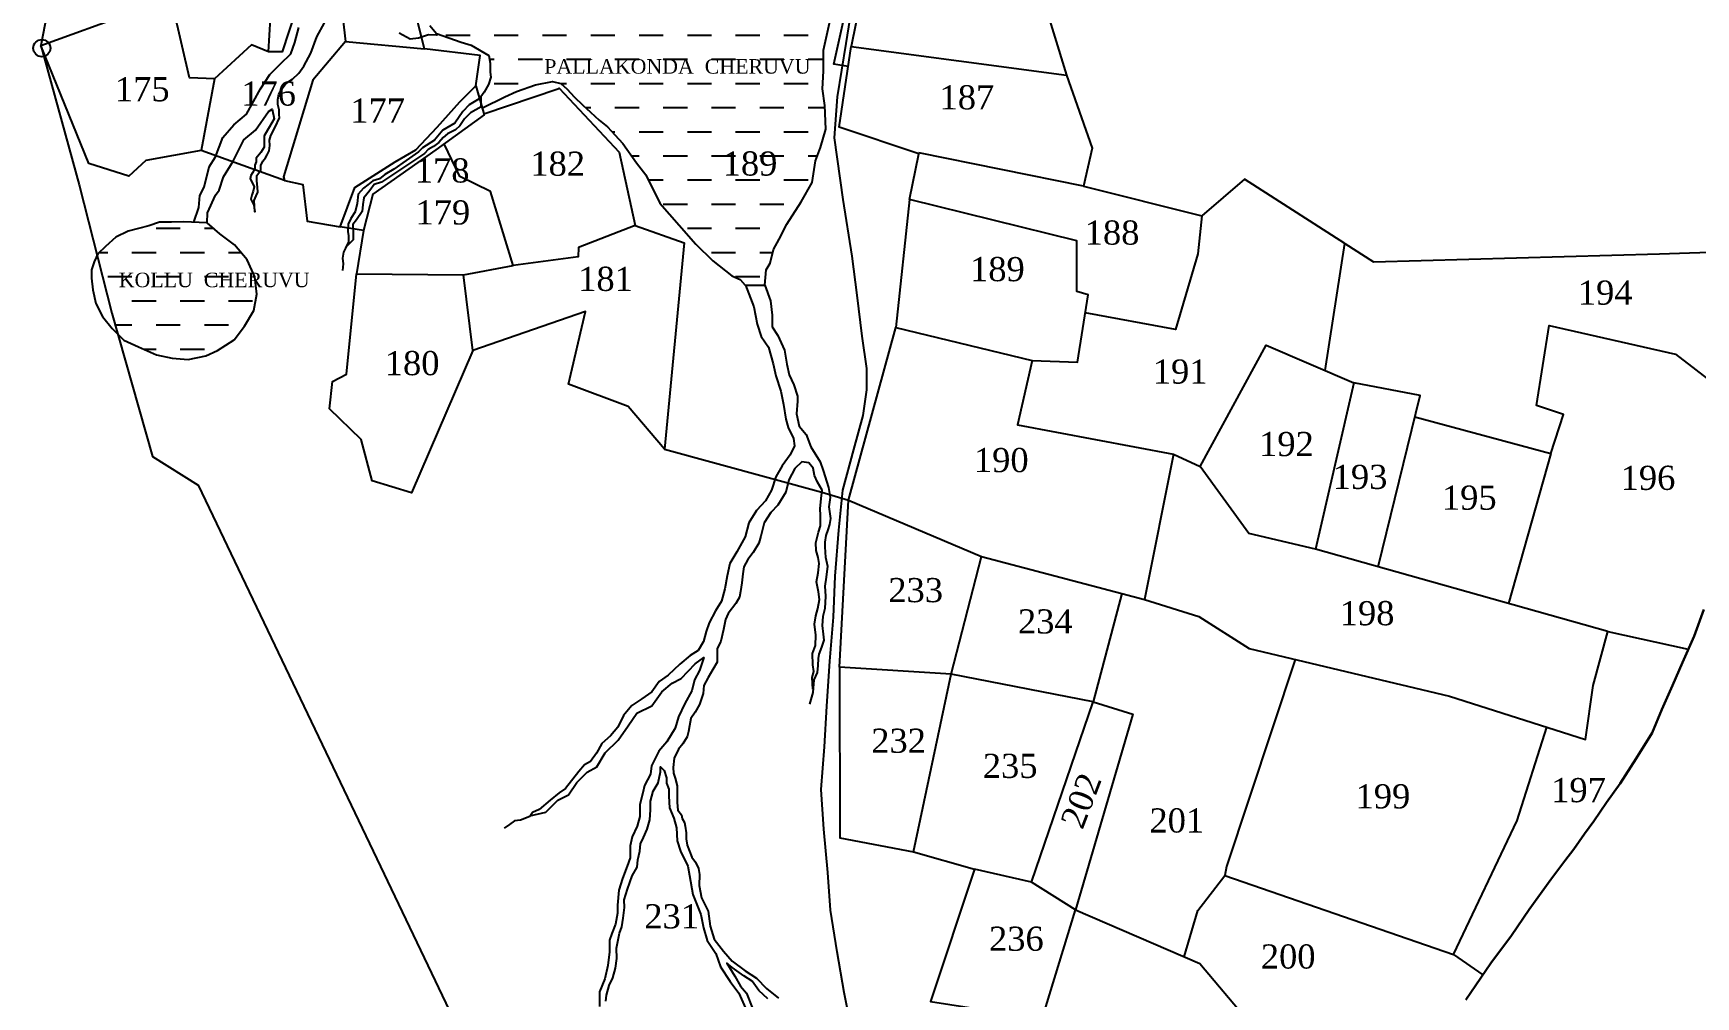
# Model space of a CAD drawing. Header units: inches. Extents: x -177 to 675, y 4 to 740.
# Drawn here: x 300.9 to 473, y 261.5 to 361.3 of the extents above; entities that cross this region are included whole.
import ezdxf

# ---------------------------------------------------------------- set-up
doc = ezdxf.new("R2010")
doc.units = ezdxf.units.IN
doc.header["$MEASUREMENT"] = 0
doc.linetypes.add('ACAD_ISO02W100', pattern=[15, 12, -3])
doc.linetypes.add('BORDER', pattern=[1.75, 0.5, -0.25, 0.5, -0.25, 0, -0.25])
for name, color, linetype in [('CARTTRACK', 30, 'ACAD_ISO02W100'), ('NALA', 4, 'Continuous'), ('ROUND WELL', 5, 'Continuous'), ('SURVEY_BND', 7, 'Continuous'), ('SURVEY_NO', 7, 'Continuous'), ('WATER_BODY', 4, 'Continuous')]:
    doc.layers.add(name, color=color, linetype=linetype)
doc.layers.add('VILL_BOUNDARY', color=6, linetype='BORDER', lineweight=30)
doc.styles.get("Standard").update_dxf_attribs({"font": 'TIMES.TTF', "height": 400})
pattern_1 = [(180, (-193.858, 196.0368), (-2.5, -2.5), [2.5, -2.5])]

msp = doc.modelspace()

# ---------------------------------------------------------------- hatches: boundary and pattern name
at = {"layer": 'WATER_BODY'}
h = msp.add_hatch(dxfattribs=at)
h.set_pattern_fill('DASH', color=256, scale=20, angle=180, style=0)
h.set_pattern_definition(pattern_1)
h.paths.add_polyline_path([(364.34, 346.6), (365.79, 343.66), (367.78, 341.41), (369.53, 339.43), (371.29, 337.7), (373.24, 336.16), (374.1, 335.78), (374.63, 335.18), (376.66, 335.18), (376.8, 336.76), (377.22, 337.48), (377.57, 338.88), (378.16, 339.96), (378.95, 341.49), (380.41, 343.81), (381.56, 345.81), (381.91, 348.04), (382.44, 349.44), (382.97, 351.32), (382.88, 353.77), (382.64, 355.49), (382.75, 357.32), (382.75, 359.5), (383.5, 362.91), (383.66, 363.31), (383.28, 363.31), (382.8, 363.31), (382.8, 364.89), (384.27, 364.89), (385.03, 366.85), (384.38, 367.86), (381.91, 369.05), (378.3, 369.39), (373.17, 369.16), (367.67, 369.14), (363.49, 368.66), (360.44, 367.62), (358.19, 367.37), (354.47, 366.77), (350.25, 365.69), (346.83, 364.37), (344.08, 362.87), (342, 362.07), (342.68, 361.22), (345.24, 360.32), (346.28, 360.04), (348.08, 358.95), (348.23, 358.15), (348.23, 357.23), (348.29, 356.71), (348.06, 355.94), (347.62, 355.17), (347.26, 354.68), (347.25, 354.08), (347.39, 353.57), (347.44, 353.55), (349.74, 354.68), (350.96, 355.24), (352.93, 355.93), (354.69, 356.26), (355.53, 356.06), (356.19, 355.46), (356.91, 354.67), (357.84, 353.83), (358.61, 353.1), (359.5, 352.28), (360.38, 351.56), (361.12, 350.74), (361.95, 349.85), (363.38, 347.85)])
h = msp.add_hatch(dxfattribs=at)
h.set_pattern_fill('DASH', color=256, scale=20, angle=180, style=0)
h.set_pattern_definition(pattern_1)
h.paths.add_polyline_path([(322.81, 330.96), (323.75, 332.56), (324.08, 334.24), (323.88, 336.06), (323.09, 337.81), (321.78, 339.36), (320.25, 340.51), (318.93, 341.65), (316.5, 341.74), (315.23, 341.71), (313.99, 341.71), (312.88, 341.33), (310.77, 340.78), (309.49, 340.16), (308.41, 339.19), (307.61, 338.43), (307.53, 338.27), (309.06, 332.3), (309.67, 330.16), (310.31, 329.51), (311.84, 328.79), (313.7, 327.98), (315.3, 327.63), (316.98, 327.51), (318.8, 327.89), (320.01, 328.43), (321.74, 329.52)])

# ---------------------------------------------------------------- linework, layer by layer
at = {"layer": 'CARTTRACK'}
msp.add_lwpolyline([(385.67, 258.04), (384.89, 261.98), (384.15, 266.19), (383.46, 270.52), (383.17, 274.4), (382.77, 278.89), (382.48, 282.99), (382.85, 287.41), (383.08, 291.61), (383.38, 296.26), (383.77, 300.83), (383.96, 305.06), (384.31, 309.84), (384.75, 313.96), (385.89, 318.17), (386.83, 321.71), (387.24, 324.34), (387.24, 326.57), (386.75, 329.9), (386.22, 334.15), (385.7, 338.2), (384.78, 344.07), (383.86, 350.43), (384.18, 354.67), (385.1, 360.2), (385.8, 364.76)], dxfattribs=at)
at = {"layer": 'NALA'}
for points in [[(317.57, 341.7), (318.06, 343.24), (318.16, 344.46), (318.64, 345.34), (319.14, 347.44), (319.8, 348.48), (320.55, 350.46), (321.7, 351.79), (323.01, 352.87), (324.45, 355.5), (325.41, 356.98), (326.53, 358.1), (327.6, 359.12), (328.01, 360.29), (328.43, 361.84)], [(318.93, 341.65), (318.97, 342.69), (319.79, 344.51), (320.18, 345.03), (320.64, 346.39), (321.61, 348.01), (322.72, 350.22), (323.93, 351.23), (325.27, 353.15), (325.68, 353.41), (325.87, 352.4), (325.38, 351.58), (324.82, 350.64), (324.82, 349.47), (324.5, 348.91), (324.02, 348.33), (324, 347.94), (323.87, 347.61), (323.87, 347.26), (323.64, 346.8), (323.45, 346.53), (323.38, 346.19), (323.62, 345.73), (323.81, 345.37), (323.71, 344.91), (323.57, 344.49), (323.47, 344.1), (323.76, 343.48), (323.88, 342.77), (323.79, 343.96), (323.99, 344.44), (324.19, 344.81), (324.13, 345.34), (324.06, 345.97), (324.06, 346.55), (324.27, 346.8), (324.49, 347.14), (324.49, 347.58), (324.7, 348.03), (324.97, 348.38), (325.13, 348.66), (325.34, 349.1), (325.42, 349.65), (325.4, 350.21), (325.51, 350.69), (325.96, 351.55), (326.41, 352.5), (326.39, 352.86), (326.39, 353.33), (326.24, 353.88), (326.24, 354.42), (326.35, 354.95), (326.66, 355.5), (327.1, 356.11), (327.78, 356.51), (328.43, 357.13), (328.93, 357.84), (329.66, 359.21), (330.29, 360.9), (331.07, 362.34)], [(338.81, 361.31), (339.94, 360.69), (340.82, 360.77), (341.85, 361.14), (342.68, 361.1), (342.88, 361.15)], [(347.26, 354.58), (346.06, 353.86), (345.39, 353.15), (344.58, 351.97), (343.34, 351.24), (342.48, 350.21), (341.24, 349.4), (340.81, 348.99), (338.27, 347.2), (337.34, 346.63), (336.79, 346.19), (336.07, 345.98), (335.58, 345.58), (335.13, 345.22), (334.55, 344.61), (334.45, 343.63), (334.25, 342.77), (333.81, 342.09), (333.53, 341.51), (333.5, 340.73), (333.58, 340.28), (333.58, 339.67), (333.27, 339.01), (333.06, 338.61), (332.93, 337.97), (333.03, 337.38), (332.96, 336.71)], [(347.3, 353.63), (346.18, 353.03), (345.59, 352.39), (345.09, 351.68), (344.63, 351.27), (343.83, 350.84), (343.36, 350.47), (342.93, 349.96), (342.35, 349.54), (341.8, 349.22), (341.44, 348.82), (338.43, 346.82), (337.59, 346.27), (336.99, 345.86), (336.21, 345.62), (335.78, 345), (335.16, 344.21), (335.05, 343.55), (334.99, 342.8), (334.41, 341.94), (334.03, 341.48), (334.05, 340.65), (334.05, 339.88), (333.33, 339.14)], [(374.68, 335.18), (375.54, 332.96), (375.88, 331.16), (376.3, 329.86), (377.05, 328.78), (377.52, 327.03), (377.79, 325.79), (378.32, 324.2), (378.61, 322.85), (378.84, 321.31), (379.07, 320.44), (379.62, 319.32), (379.75, 318.55), (379.29, 317.63), (378.47, 316.48), (377.8, 315.36), (377.36, 313.98), (376.72, 312.86), (375.8, 311.86), (375.02, 310.58), (374.62, 309.15), (373.78, 307.58), (373.05, 306.37), (372.76, 305.11), (372.52, 303.76), (372.17, 302.48), (371.55, 301.5), (370.89, 300.25), (370.6, 299.33), (370.32, 298.32), (369.75, 297.38), (368.92, 296.85), (367.87, 295.96), (366.67, 294.83), (365.72, 294.18), (364.95, 293.11), (363.94, 292.38), (362.89, 291.68), (362.02, 290.64), (361.43, 289.43), (360.68, 288.53), (359.79, 287.74), (359.25, 286.76), (358.63, 285.9), (357.99, 285.53), (357.4, 284.84), (356.04, 283.08), (355.36, 282.65), (354.45, 281.89), (353.31, 280.91), (352.6, 280.62), (352.33, 280.19), (351.37, 279.83), (350.74, 279.76), (350.24, 279.37), (349.68, 278.98)], [(376.66, 335.18), (377.24, 333.55), (377.41, 332.09), (377.41, 330.87), (378, 329.98), (378.7, 328.47), (378.93, 327.01), (379.2, 325.9), (379.66, 324.88), (380.04, 323.71), (380.03, 323.19), (379.93, 321.87), (380.21, 320.61), (380.95, 319.73), (381.41, 318.45), (382.4, 316.9), (382.69, 316), (383.27, 314.26), (383.43, 313.22), (383.3, 312.25), (383.45, 311.05), (383.37, 310.42), (383.19, 309.88), (382.99, 309.28), (382.86, 308.58), (382.86, 308.13), (382.91, 307.53), (382.95, 307.04), (383.16, 306.09), (383.01, 304.95), (382.87, 304.05), (382.96, 303.01), (382.87, 301.71), (382.68, 300.91), (382.59, 299.97), (382.69, 299.07), (382.77, 298.46), (382.52, 297.73), (382.24, 296.99), (382.18, 296.55), (382.14, 295.82), (382.08, 295.1), (381.73, 294.33), (381.62, 293.04), (381.28, 291.83)], [(381.65, 293.39), (381.58, 294.57), (381.75, 295.19), (381.63, 295.88), (381.6, 297.07), (381.9, 297.89), (381.94, 298.95), (381.8, 300.12), (381.96, 300.98), (382.14, 301.71), (382.34, 302.66), (382.21, 303.45), (382.03, 304.48), (382.2, 305.43), (382.3, 306.38), (382.18, 307), (381.99, 307.71), (381.94, 308.52), (382.22, 309.64), (382.44, 310.27), (382.44, 311.38), (382.38, 312.04), (382.51, 313.11), (382.59, 313.96), (382.12, 314.79), (381.81, 315.5), (381.66, 316.24), (381.22, 316.79), (380.51, 316.89), (379.76, 316.22), (379.14, 315.04), (378.83, 313.75), (378.02, 312.43), (377.28, 311.65), (376.61, 310.59), (376.24, 309.22), (376.06, 308.48), (375.46, 307.52), (374.92, 306.8), (374.5, 306.02), (374.4, 305.3), (374.28, 304.37), (374.13, 303.5), (374.03, 302.9), (373.65, 302.25), (372.88, 301.22), (372.58, 300.59), (372.37, 299.56), (372.12, 298.33), (371.74, 297.54), (371.74, 296.18), (371.27, 295.4), (370.79, 294.59), (370.35, 293.74), (370.27, 292.93), (369.89, 291.79), (369.44, 290.99), (369.02, 290.34), (368.87, 289.57), (368.77, 288.99), (368.61, 288.44), (368.18, 287.72), (367.74, 287.16), (367.27, 286.22), (367.16, 285.28), (367.22, 284.68), (367.37, 284.17), (367.6, 283.38), (367.6, 282.78), (367.6, 281.66), (367.65, 280.87), (368.03, 280.38), (368.12, 279.98), (368.35, 279.59), (368.41, 279.21), (368.51, 278.51), (368.51, 277.88), (368.63, 277.23), (369.11, 275.99), (369.48, 275.46), (369.79, 274.83), (369.91, 274.21), (369.87, 273.05), (370.1, 271.79), (370.81, 270.41), (371.01, 268.84), (371.41, 267.49), (372.4, 266.25), (373.28, 265.23), (374.64, 264.21), (375.81, 263.45), (376.83, 262.4), (378.08, 261.41)], [(352.35, 280.26), (353.99, 280.65), (355.22, 281.9), (356.35, 282.43), (357.21, 283.71), (358.26, 284.77), (359.28, 285.34), (360.12, 286.79), (361.47, 288.11), (362.53, 289.59), (363.4, 290.89), (364.95, 291.65), (366, 293.09), (367.07, 293.99), (368.01, 294.48), (369.46, 296.01), (370.35, 296.65), (369.9, 295.31), (369.4, 294.35), (369.12, 293.22), (368.38, 291.9), (367.72, 290.51), (367.37, 289.35), (366.52, 287.92), (365.69, 286.97), (364.94, 285.44), (364.84, 284.57), (364.22, 283.42), (364.03, 282.66), (363.72, 281.43), (363.72, 280.2), (363.45, 279.18), (362.93, 278.08), (362.71, 277.16), (362.72, 275.93), (362.4, 275.05), (361.92, 273.79), (361.55, 272.59), (361.4, 271.02), (361.4, 270.21), (361.22, 269.04), (360.81, 268.09), (360.57, 267.39), (360.57, 266.19), (360.4, 264.76), (360.1, 263.39), (359.54, 262.06), (359.54, 260.55)], [(360.21, 261.1), (360.29, 261.7), (360.54, 262.69), (360.92, 263.5), (361.21, 264.49), (361.33, 265.51), (361.3, 266.56), (361.63, 268.13), (361.86, 268.79), (362.01, 269.66), (362.15, 270.78), (362.11, 271.59), (362.44, 272.66), (362.94, 274.07), (363.44, 274.94), (363.52, 275.7), (363.71, 276.62), (363.79, 277.36), (364.1, 278.03), (364.5, 278.9), (364.75, 279.86), (364.84, 280.88), (364.84, 281.8), (365.09, 282.82), (365.61, 283.68), (365.87, 284.83), (365.87, 285.34), (366.25, 284.97), (366.49, 284.21), (366.49, 283.64), (366.72, 283.04), (366.71, 282.3), (366.81, 281.11), (367.25, 280.04), (367.53, 279.04), (367.6, 277.69), (367.95, 276.62), (368.69, 275.06), (368.88, 274.08), (369.21, 272.12), (370.04, 270.04), (370.33, 268.69), (370.69, 267.37), (371.6, 266.03), (372.09, 264.65), (373.07, 263.11), (373.97, 261.93), (374.67, 260.35)], [(376.97, 261.32), (376.03, 262.18), (375.36, 263.14), (374.48, 263.71), (373.3, 264.56), (372.72, 265.03), (373.57, 263.66), (374.16, 262.65), (374.77, 261.92), (375.42, 260.26)]]:
    msp.add_lwpolyline(points, dxfattribs=at)
at = {"layer": 'ROUND WELL'}
msp.add_circle((301.82, 359.72), 0.888, dxfattribs=at)
at = {"layer": 'SURVEY_BND'}
for points in [[(322.09, 443.61), (315.83, 416.78), (305.35, 378.75), (301.71, 359.98), (311.08, 363.38), (310.42, 369.89), (307.57, 369.89), (306.78, 375.47), (310.57, 375.47), (312.1, 382.08), (314.53, 382.08), (315, 371.63), (321.07, 370.74), (322.57, 376.95), (324.91, 383.91), (314.53, 382.08)], [(385.28, 357.83), (383.8, 358.06), (386.17, 368.65), (382.25, 370.27), (382.55, 371.97), (387.47, 369.09), (385.59, 359.9)], [(328.8, 365.79), (326.71, 359.34), (325.3, 359.34), (325.48, 362.79), (324.1, 363.12), (323.34, 368.96), (321.07, 370.74)], [(332.73, 364.88), (333.25, 360.42), (341.45, 359.65), (340.2, 364.57), (336.87, 365.08), (336.6, 365.13), (335.37, 368.72)], [(407.6, 369.4), (407.92, 367.21), (405.07, 366.17), (407.88, 356.91)], [(325.3, 359.34), (323.51, 360.06), (319.7, 356.55), (317.09, 356.64), (315.47, 363.64), (311.08, 363.38)], [(319.7, 356.55), (318.3, 349.14), (312.57, 348.09), (310.82, 346.46), (306.67, 347.77), (301.71, 359.98)], [(301.71, 359.98), (305.67, 345.56), (309.06, 332.3), (313.27, 317.45), (318.01, 314.49), (345.54, 256.91), (363.38, 219.85), (366.9, 211.93), (380.88, 160.38), (386.55, 160.01), (382.86, 142.31)], [(333.25, 360.42), (329.89, 356.39), (326.84, 346.4), (326.95, 346.01), (328.83, 345.62), (329.28, 341.8), (332.69, 341.22), (334.23, 345.31), (338.41, 347.96), (340.52, 349.19), (342.76, 351.53), (345.1, 354.15), (346.76, 355.83), (347.61, 352.81), (342.61, 349.19), (336.1, 344.62), (335.11, 340.86), (332.69, 341.22)], [(391.64, 344.04), (392.6, 348.77), (384.35, 351.55), (385.59, 359.9), (407.88, 356.91), (410.55, 349.35), (409.67, 345.42), (392.62, 348.87)], [(346.76, 355.83), (347.2, 358.94), (341.45, 359.65)], [(347.58, 352.92), (355.24, 355.51), (355.37, 355.59), (361.6, 348.95), (363.24, 341.37), (357.38, 339.1), (357.35, 338.13), (350.6, 337.22)], [(335.11, 340.86), (334.41, 336.36), (345.48, 336.25), (350.6, 337.22), (348.28, 344.87), (345.1, 346.45), (343.48, 349.82)], [(326.95, 346.01), (318.3, 349.14)], [(434.66, 326.36), (436.71, 339.51), (426.32, 346.17), (421.9, 342.35)], [(409.67, 345.42), (421.9, 342.35), (421.48, 338.44), (419.17, 330.61), (409.83, 332.32)], [(366.29, 318.22), (382.57, 313.75), (385.33, 312.94), (390.23, 330.79), (404.35, 327.39), (409.02, 327.21), (410.12, 334.18), (408.97, 334.54), (408.97, 339.79), (391.64, 344.04), (390.23, 330.79)], [(363.24, 341.37), (368.32, 339.57), (366.29, 318.22), (362.51, 322.62), (356.35, 324.93), (358.11, 332.47), (346.44, 328.41), (345.48, 336.25)], [(436.71, 339.51), (439.68, 337.6), (469.28, 338.44), (476.57, 338.68), (480.99, 338.48), (492.47, 338.06)], [(346.44, 328.41), (340.08, 313.68), (336.03, 314.94), (334.89, 319.2), (331.6, 322.39), (331.91, 325.23), (333.37, 325.97), (334.41, 336.36)], [(443.96, 321.57), (458.03, 317.77), (459.35, 321.81), (456.56, 322.72), (457.86, 331.01), (470.93, 328.03), (481.45, 319.95)], [(404.35, 327.39), (402.81, 320.73), (418.97, 317.69), (421.73, 316.41), (428.55, 328.97), (437.64, 325.08), (433.68, 307.88), (426.78, 309.49), (421.73, 316.41)], [(440.17, 306.04), (444.5, 323.76), (437.64, 325.08)], [(418.97, 317.69), (415.97, 302.65), (421.61, 300.9), (426.81, 297.57), (447.55, 292.65), (461.63, 288.17), (462.42, 293.76), (463.93, 299.34), (472.26, 297.51)], [(458.03, 317.77), (453.65, 302.24)], [(395.97, 294.92), (384.39, 295.66), (385.33, 312.94)], [(385.33, 312.94), (399.09, 307.1), (413.61, 303.28), (415.97, 302.65)], [(413.61, 303.28), (410.66, 292.06), (395.95, 294.92), (399.09, 307.1)], [(463.93, 299.34), (433.68, 307.88)], [(431.55, 296.45), (424.45, 275.04), (424.29, 274.1), (447.97, 265.92), (454.56, 279.79), (457.63, 289.44)], [(384.39, 295.66), (384.44, 277.99), (392.07, 276.55), (395.95, 294.92)], [(404.27, 273.4), (410.66, 292.06)], [(410.66, 292.06), (414.75, 290.78), (408.82, 270.55)], [(392.07, 276.55), (398.36, 274.76), (393.81, 261.05), (405.37, 259.26), (408.82, 270.55), (404.27, 273.4), (398.36, 274.76)], [(420.08, 265.67), (421.5, 270.48), (424.29, 274.1)], [(408.82, 270.55), (421.69, 264.97), (426.71, 259.06), (442.22, 250.96)], [(447.97, 265.92), (451.01, 263.82)]]:
    msp.add_lwpolyline(points, dxfattribs=at)
at = {"layer": 'VILL_BOUNDARY', "linetype": 'ByBlock'}
msp.add_lwpolyline([(449.22, 261.23), (451.82, 265.01), (453.96, 267.89), (455.8, 270.56), (458.04, 273.67), (459.47, 275.6), (460.42, 276.83), (461.53, 278.42), (462.47, 279.73), (463.81, 281.63), (465.21, 283.63), (466.88, 286.2), (468.54, 288.86), (469.54, 291.28), (470.63, 293.75), (471.66, 296.15), (472.86, 298.87), (473.86, 301.63)], dxfattribs=at)
at = {"layer": 'WATER_BODY'}
for points in [[(342, 362.07), (342.68, 361.22), (345.24, 360.32), (346.28, 360.04), (348.08, 358.95), (348.23, 358.15), (348.23, 357.23), (348.29, 356.71), (348.06, 355.94), (347.62, 355.17), (347.26, 354.68), (347.25, 353.65), (347.44, 353.55), (349.74, 354.68), (350.96, 355.24), (352.93, 355.93), (354.69, 356.26), (355.53, 356.06), (356.19, 355.46), (356.91, 354.67), (357.84, 353.83), (358.61, 353.1), (359.5, 352.28), (360.38, 351.56), (361.12, 350.74), (361.95, 349.85), (363.38, 347.85), (364.34, 346.6), (365.79, 343.66), (367.78, 341.41), (369.53, 339.43), (371.29, 337.7), (373.24, 336.16), (374.1, 335.78), (374.63, 335.18), (376.66, 335.18)], [(376.66, 335.2), (376.8, 336.76), (377.22, 337.48), (377.57, 338.88), (378.16, 339.96), (378.95, 341.49), (380.41, 343.81), (381.56, 345.81), (381.91, 348.04), (382.44, 349.44), (382.97, 351.32), (382.88, 353.77), (382.64, 355.49), (382.75, 357.32), (382.75, 359.5), (383.5, 362.91)], [(318.93, 341.65), (316.5, 341.74), (315.23, 341.71), (313.99, 341.71), (312.88, 341.33), (310.77, 340.78), (309.49, 340.16), (308.41, 339.19), (307.61, 338.43), (307.24, 337.59), (306.95, 336.76), (306.95, 335.92), (307.09, 334.69), (307.41, 333.3), (308.09, 331.94), (309.11, 330.71), (310.31, 329.51), (311.84, 328.79), (313.7, 327.98), (315.3, 327.63), (316.98, 327.51), (318.8, 327.89), (320.01, 328.43), (321.74, 329.52), (322.81, 330.96), (323.75, 332.56), (324.08, 334.24), (323.88, 336.06), (323.09, 337.81), (321.78, 339.36), (320.25, 340.51), (318.93, 341.65)]]:
    msp.add_lwpolyline(points, dxfattribs=at)

# ---------------------------------------------------------------- texts
at = {"layer": 'SURVEY_NO'}
for s, height, p in [('PALLAKONDA  CHERUVU', 1.5, (353.83, 357.08)), ('175', 2.5, (309.38, 354.22)), ('176', 2.5, (322.46, 353.77)), ('187', 2.5, (394.75, 353.38)), ('177', 2.5, (333.75, 352.01)), ('178', 2.5, (340.43, 345.81)), ('182', 2.5, (352.39, 346.51)), ('189', 2.5, (372.3, 346.53)), ('179', 2.5, (340.5, 341.47)), ('188', 2.5, (409.78, 339.38)), ('189', 2.5, (397.91, 335.6)), ('KOLLU  CHERUVU', 1.5, (309.78, 334.98)), ('181', 2.5, (357.34, 334.59)), ('194', 2.5, (460.83, 333.17)), ('180', 2.5, (337.32, 325.87)), ('191', 2.5, (416.83, 325)), ('192', 2.5, (427.83, 317.5)), ('190', 2.5, (398.31, 315.84)), ('193', 2.5, (435.45, 314.1)), ('196', 2.5, (465.26, 314)), ('195', 2.5, (446.76, 311.95)), ('233', 2.5, (389.45, 302.38)), ('234', 2.5, (402.87, 299.14)), ('198', 2.5, (436.18, 299.99)), ('232', 2.5, (387.68, 286.79)), ('235', 2.5, (399.23, 284.19)), ('197', 2.5, (458.07, 281.68)), ('199', 2.5, (437.82, 281.04)), ('201', 2.5, (416.48, 278.54)), ('231', 2.5, (364.19, 268.62)), ('236', 2.5, (399.87, 266.3)), ('200', 2.5, (428.01, 264.46))]:
    msp.add_text(s, height=height, dxfattribs=at).set_placement(p)
msp.add_text('202', height=2.5, rotation=68.9409, dxfattribs=at).set_placement((409.55, 278.75))

doc.saveas('drawing.dxf')
